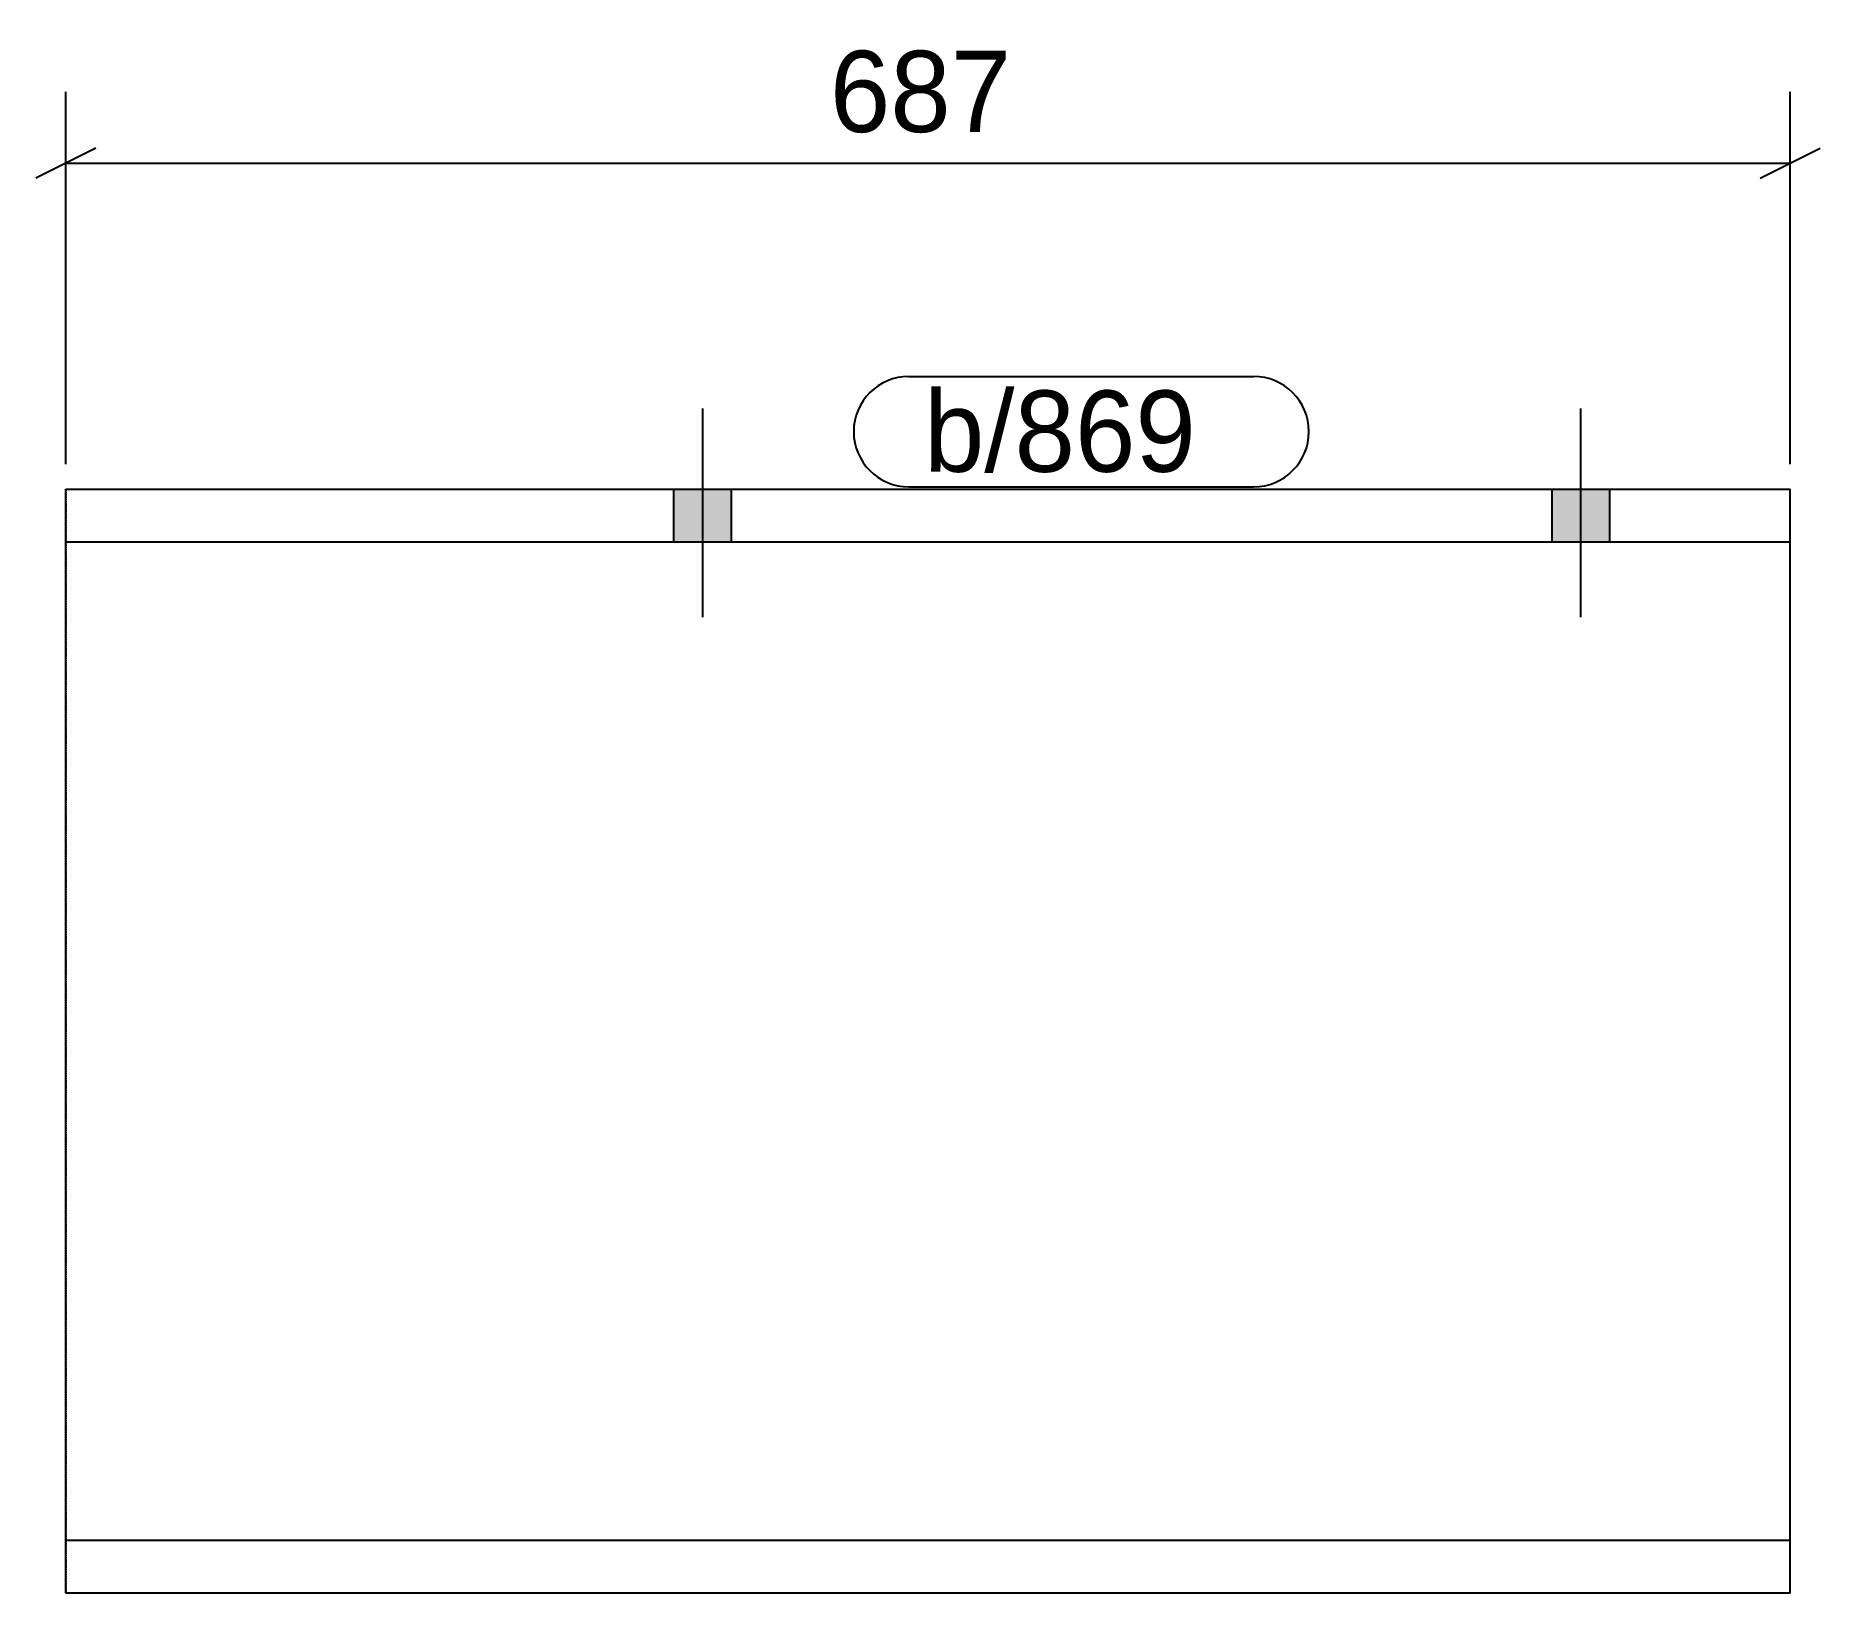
# Model space of a CAD drawing. Header units: millimetres. Extents: x 32 to 6683, y 32 to 653.
# Drawn here: x 5972 to 6683, y 32 to 653 of the extents above.
import ezdxf

# ---------------------------------------------------------------- set-up
doc = ezdxf.new("R2010")
doc.units = ezdxf.units.MM
doc.linetypes.add('DXK_LINE_DOT4', pattern=[0.9408, 0.4704, -0.4704])
doc.styles.add('Comic Sans MS', font='COMIC.TTF', dxfattribs={"height": 0.2})

msp = doc.modelspace()

# ---------------------------------------------------------------- hatches: boundary and pattern name
at = {"linetype": 'Continuous'}
for points in [[(6249.06, 472), (6226.06, 472), (6226.06, 451), (6249.06, 451)], [(6249.07, 472), (6226.07, 472), (6226.07, 451), (6249.07, 451)], [(6576.07, 451), (6599.07, 451), (6599.07, 472), (6576.07, 472)], [(6576.07, 451), (6599.07, 451), (6599.07, 472), (6576.07, 472)]]:
    msp.add_hatch(color=3, dxfattribs=at).paths.add_polyline_path(points)

# ---------------------------------------------------------------- linework, layer by layer
at = {"color": 8, "linetype": 'Continuous'}
for p, q in [((5983.87, 482), (5983.87, 630.4)), ((6671.09, 482), (6671.09, 630.4)), ((5995.87, 608), (5971.87, 596)), ((6659.09, 596), (6683.09, 608)), ((5983.87, 602), (6671.09, 602))]:
    msp.add_line(p, q, dxfattribs=at)
at = {"color": 7, "linetype": 'Continuous'}
for p, q in [((6319.87, 517), (6457.25, 517)), ((5983.87, 451), (5983.87, 472)), ((5983.87, 472), (5983.87, 472)), ((5983.87, 472), (6671.09, 472)), ((6319.87, 473), (6457.25, 473)), ((6671.09, 32), (6671.09, 472)), ((5983.87, 53), (5983.87, 451)), ((5983.87, 451), (5983.87, 451)), ((6671.09, 451), (5983.87, 451)), ((5983.87, 32), (5983.87, 53)), ((5983.87, 53), (5983.87, 53)), ((6671.09, 53), (5983.87, 53)), ((5983.87, 32), (5983.87, 32)), ((6671.09, 32), (5983.87, 32))]:
    msp.add_line(p, q, dxfattribs=at)
at = {"color": 3, "linetype": 'Continuous'}
for p, q in [((6237.56, 504.2), (6237.56, 421)), ((6237.57, 504.2), (6237.57, 421)), ((6587.57, 504.2), (6587.57, 421)), ((6587.57, 504.2), (6587.57, 421)), ((6226.06, 472), (6226.06, 451)), ((6226.07, 472), (6226.07, 451)), ((6249.06, 472), (6249.06, 451)), ((6249.07, 472), (6249.07, 451)), ((6576.07, 472), (6576.07, 451)), ((6576.07, 472), (6576.07, 451)), ((6599.07, 472), (6599.07, 451)), ((6599.07, 472), (6599.07, 451))]:
    msp.add_line(p, q, dxfattribs=at)
at = {"color": 7, "linetype": 'DXK_LINE_DOT4'}
for p, q in [((5983.87, 472), (5983.87, 451)), ((5983.87, 451), (5983.87, 451)), ((5983.87, 451), (5983.87, 53)), ((5983.87, 53), (5983.87, 53)), ((5983.87, 53), (5983.87, 32))]:
    msp.add_line(p, q, dxfattribs=at)
at = {"color": 7, "linetype": 'Continuous'}
for centre, start, end in [((6319.87, 495), 90, 270), ((6457.25, 495), 270, 90)]:
    msp.add_arc(centre, 22, start, end, dxfattribs=at)

# ---------------------------------------------------------------- wipeouts: each hides what was drawn before it
at = {"color": 0}
for points in [[(6372.97, 608), (6372.97, 652.8), (6281.98, 652.8), (6281.98, 608)], [(6451.25, 479), (6451.25, 511), (6325.87, 511), (6325.87, 479)]]:
    msp.add_wipeout(points, dxfattribs=at)

# ---------------------------------------------------------------- next in the draw order: texts
at = {"color": 3, "style": 'Comic Sans MS'}
msp.add_text('687', height=32.375, dxfattribs=at).set_placement((6288.38, 614.4))

# ---------------------------------------------------------------- next in the draw order: wipeouts: each hides what was drawn before it
at = {"color": 0}
msp.add_wipeout([(6451.25, 479), (6451.25, 511), (6325.87, 511), (6325.87, 479)], dxfattribs=at)

# ---------------------------------------------------------------- next in the draw order: texts
at = {"color": 3, "style": 'Comic Sans MS'}
msp.add_text('b/869', height=32.375, dxfattribs=at).set_placement((6325.87, 479))

doc.saveas('drawing.dxf')
